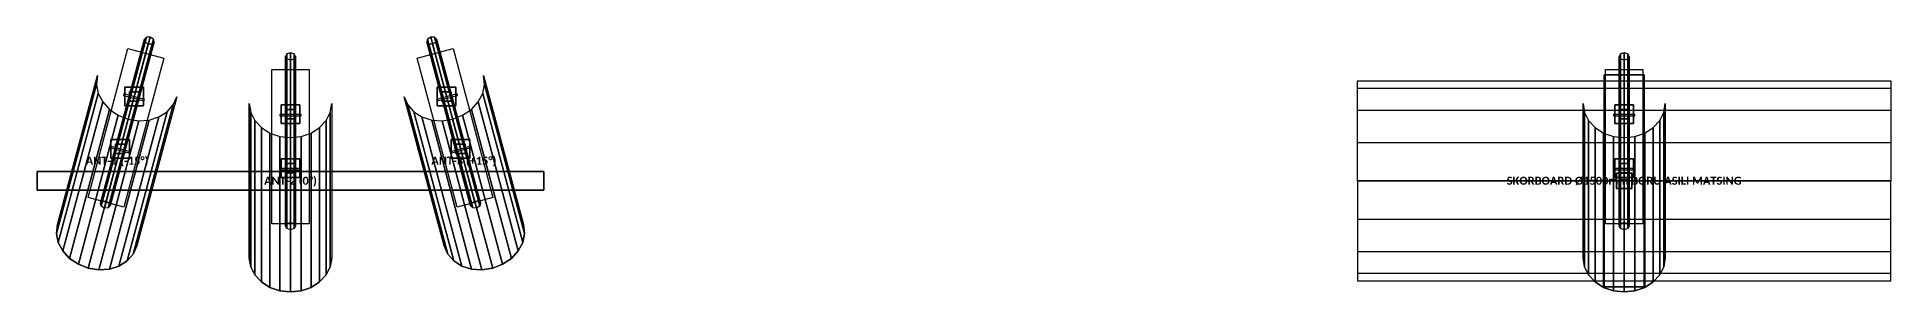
# Model space of a CAD drawing. Header units: metres. Extents: x -14.8 to 20, y -0.8 to 1.1.
# Drawn here: x 6.1 to 20, y -0.83 to 1.08 of the extents above; entities that cross this region are included whole.
import ezdxf
from ezdxf.enums import TextEntityAlignment as Align

# ---------------------------------------------------------------- set-up
doc = ezdxf.new("R2010")
doc.units = ezdxf.units.M
for name, color, linetype in [('CELIK_KIRIS_KOLON', 9, 'CONTINUOUS'), ('EKP_MATSING_ANTEN', 2, 'CONTINUOUS'), ('METIN_BILGI', 7, 'CONTINUOUS'), ('MONTAJ_BORULARI', 2, 'CONTINUOUS')]:
    doc.layers.add(name, color=color, linetype=linetype)
doc.styles.get("Standard").update_dxf_attribs({"font": 'calibrib.ttf'})

msp = doc.modelspace()

# ---------------------------------------------------------------- linework, layer by layer
at = {"layer": 'CELIK_KIRIS_KOLON'}
for p, q in [((6.919, 0.968, -0.309), (6.62, -0.148, 0.847)), ((8, 0.847, -0.309), (8, -0.309, 0.847)), ((9.081, 0.968, -0.309), (9.38, -0.148, 0.847)), ((18, 0.847, 0.541), (18, -0.309, 1.697)), ((6.899, 0.701, 0.034), (6.759, 0.701, 0.034)), ((6.759, 0.701, 0.034), (6.759, 0.561, 0.034)), ((6.899, 0.701, 0.154), (6.759, 0.701, 0.154)), ((6.759, 0.701, 0.154), (6.759, 0.561, 0.154)), ((6.759, 0.701, 0.034), (6.759, 0.701, 0.154)), ((6.899, 0.561, 0.034), (6.899, 0.701, 0.034)), ((6.899, 0.561, 0.154), (6.899, 0.701, 0.154)), ((6.899, 0.701, 0.034), (6.899, 0.701, 0.154)), ((9.241, 0.701, 0.034), (9.101, 0.701, 0.034)), ((9.101, 0.701, 0.034), (9.101, 0.561, 0.034)), ((9.241, 0.701, 0.154), (9.101, 0.701, 0.154)), ((9.101, 0.701, 0.154), (9.101, 0.561, 0.154)), ((9.101, 0.701, 0.034), (9.101, 0.701, 0.154)), ((9.241, 0.561, 0.034), (9.241, 0.701, 0.034)), ((9.241, 0.561, 0.154), (9.241, 0.701, 0.154)), ((9.241, 0.701, 0.034), (9.241, 0.701, 0.154)), ((18.15, 0.795, 2.755), (17.85, 0.795, 2.755)), ((17.85, 0.795, 2.755), (17.85, -0.795, 2.755)), ((18.15, 0.795, 2.845), (17.85, 0.795, 2.845)), ((17.85, 0.795, 2.845), (17.85, -0.795, 2.845)), ((17.85, 0.795, 2.755), (17.85, 0.795, 2.845)), ((18.15, -0.795, 2.755), (18.15, 0.795, 2.755)), ((18.15, -0.795, 2.845), (18.15, 0.795, 2.845)), ((18.15, 0.795, 2.755), (18.15, 0.795, 2.845)), ((6.759, 0.561, 0.034), (6.899, 0.561, 0.034)), ((6.759, 0.561, 0.154), (6.899, 0.561, 0.154)), ((6.759, 0.561, 0.034), (6.759, 0.561, 0.154)), ((6.899, 0.561, 0.034), (6.899, 0.561, 0.154)), ((8.07, 0.568, 0.034), (7.93, 0.568, 0.034)), ((7.93, 0.568, 0.034), (7.93, 0.428, 0.034)), ((8.07, 0.568, 0.154), (7.93, 0.568, 0.154)), ((7.93, 0.568, 0.154), (7.93, 0.428, 0.154)), ((7.93, 0.568, 0.034), (7.93, 0.568, 0.154)), ((8.07, 0.428, 0.034), (8.07, 0.568, 0.034)), ((8.07, 0.428, 0.154), (8.07, 0.568, 0.154)), ((8.07, 0.568, 0.034), (8.07, 0.568, 0.154)), ((9.101, 0.561, 0.034), (9.241, 0.561, 0.034)), ((9.101, 0.561, 0.154), (9.241, 0.561, 0.154)), ((9.101, 0.561, 0.034), (9.101, 0.561, 0.154)), ((9.241, 0.561, 0.034), (9.241, 0.561, 0.154)), ((18.07, 0.568, 0.884), (17.93, 0.568, 0.884)), ((17.93, 0.568, 0.884), (17.93, 0.428, 0.884)), ((18.07, 0.568, 1.004), (17.93, 0.568, 1.004)), ((17.93, 0.568, 1.004), (17.93, 0.428, 1.004)), ((17.93, 0.568, 0.884), (17.93, 0.568, 1.004)), ((18.07, 0.428, 0.884), (18.07, 0.568, 0.884)), ((18.07, 0.428, 1.004), (18.07, 0.568, 1.004)), ((18.07, 0.568, 0.884), (18.07, 0.568, 1.004)), ((7.93, 0.428, 0.034), (8.07, 0.428, 0.034)), ((7.93, 0.428, 0.154), (8.07, 0.428, 0.154)), ((7.93, 0.428, 0.034), (7.93, 0.428, 0.154)), ((8.07, 0.428, 0.034), (8.07, 0.428, 0.154)), ((17.93, 0.428, 0.884), (18.07, 0.428, 0.884)), ((17.93, 0.428, 1.004), (18.07, 0.428, 1.004)), ((17.93, 0.428, 0.884), (17.93, 0.428, 1.004)), ((18.07, 0.428, 0.884), (18.07, 0.428, 1.004)), ((6.794, 0.31, 0.438), (6.654, 0.31, 0.438)), ((6.654, 0.31, 0.438), (6.654, 0.17, 0.438)), ((6.794, 0.31, 0.558), (6.654, 0.31, 0.558)), ((6.654, 0.31, 0.558), (6.654, 0.17, 0.558)), ((6.654, 0.31, 0.438), (6.654, 0.31, 0.558)), ((6.794, 0.17, 0.438), (6.794, 0.31, 0.438)), ((6.794, 0.17, 0.558), (6.794, 0.31, 0.558)), ((6.794, 0.31, 0.438), (6.794, 0.31, 0.558)), ((9.346, 0.31, 0.438), (9.206, 0.31, 0.438)), ((9.206, 0.31, 0.438), (9.206, 0.17, 0.438)), ((9.346, 0.31, 0.558), (9.206, 0.31, 0.558)), ((9.206, 0.31, 0.558), (9.206, 0.17, 0.558)), ((9.206, 0.31, 0.438), (9.206, 0.31, 0.558)), ((9.346, 0.17, 0.438), (9.346, 0.31, 0.438)), ((9.346, 0.17, 0.558), (9.346, 0.31, 0.558)), ((9.346, 0.31, 0.438), (9.346, 0.31, 0.558)), ((6.654, 0.17, 0.438), (6.794, 0.17, 0.438)), ((6.654, 0.17, 0.558), (6.794, 0.17, 0.558)), ((6.654, 0.17, 0.438), (6.654, 0.17, 0.558)), ((6.794, 0.17, 0.438), (6.794, 0.17, 0.558)), ((8.07, 0.164, 0.438), (7.93, 0.164, 0.438)), ((7.93, 0.164, 0.438), (7.93, 0.024, 0.438)), ((8.07, 0.164, 0.558), (7.93, 0.164, 0.558)), ((7.93, 0.164, 0.558), (7.93, 0.024, 0.558)), ((7.93, 0.164, 0.438), (7.93, 0.164, 0.558)), ((8.07, 0.024, 0.438), (8.07, 0.164, 0.438)), ((8.07, 0.024, 0.558), (8.07, 0.164, 0.558)), ((8.07, 0.164, 0.438), (8.07, 0.164, 0.558)), ((9.206, 0.17, 0.438), (9.346, 0.17, 0.438)), ((9.206, 0.17, 0.558), (9.346, 0.17, 0.558)), ((9.206, 0.17, 0.438), (9.206, 0.17, 0.558)), ((9.346, 0.17, 0.438), (9.346, 0.17, 0.558)), ((18.07, 0.164, 1.288), (17.93, 0.164, 1.288)), ((17.93, 0.164, 1.288), (17.93, 0.024, 1.288)), ((18.07, 0.164, 1.408), (17.93, 0.164, 1.408)), ((17.93, 0.164, 1.408), (17.93, 0.024, 1.408)), ((17.93, 0.164, 1.288), (17.93, 0.164, 1.408)), ((18.07, 0.024, 1.288), (18.07, 0.164, 1.288)), ((18.07, 0.024, 1.408), (18.07, 0.164, 1.408)), ((18.07, 0.164, 1.288), (18.07, 0.164, 1.408)), ((9.9, 0.07, 1.05), (6.1, 0.07, 1.05)), ((6.1, 0.07, 1.05), (6.1, -0.07, 1.05)), ((9.9, 0.07, 1.19), (6.1, 0.07, 1.19)), ((6.1, 0.07, 1.19), (6.1, -0.07, 1.19)), ((6.1, 0.07, 1.05), (6.1, 0.07, 1.19)), ((7.93, 0.024, 0.438), (8.07, 0.024, 0.438)), ((7.93, 0.024, 0.558), (8.07, 0.024, 0.558)), ((7.93, 0.024, 0.438), (7.93, 0.024, 0.558)), ((8.07, 0.024, 0.438), (8.07, 0.024, 0.558)), ((9.9, -0.07, 1.05), (9.9, 0.07, 1.05)), ((9.9, -0.07, 1.19), (9.9, 0.07, 1.19)), ((9.9, 0.07, 1.05), (9.9, 0.07, 1.19)), ((17.93, 0.024, 1.288), (18.07, 0.024, 1.288)), ((17.93, 0.024, 1.408), (18.07, 0.024, 1.408)), ((17.93, 0.024, 1.288), (17.93, 0.024, 1.408)), ((18.07, 0.024, 1.288), (18.07, 0.024, 1.408)), ((6.1, -0.07, 1.05), (9.9, -0.07, 1.05)), ((6.1, -0.07, 1.19), (9.9, -0.07, 1.19)), ((6.1, -0.07, 1.05), (6.1, -0.07, 1.19)), ((9.9, -0.07, 1.05), (9.9, -0.07, 1.19)), ((17.85, -0.795, 2.755), (18.15, -0.795, 2.755)), ((17.85, -0.795, 2.845), (18.15, -0.795, 2.845)), ((17.85, -0.795, 2.755), (17.85, -0.795, 2.845)), ((18.15, -0.795, 2.755), (18.15, -0.795, 2.845))]:
    msp.add_line(p, q, dxfattribs=at)
for points in [[(6.781, 0.991, -0.323), (7.05, 0.919, -0.323), (6.75, -0.198, 0.833), (6.482, -0.126, 0.833)], [(8.95, 0.919, -0.323), (9.219, 0.991, -0.323), (9.518, -0.126, 0.833), (9.25, -0.198, 0.833)], [(6.759, 0.561, 0.034), (6.899, 0.561, 0.034), (6.899, 0.701, 0.034), (6.759, 0.701, 0.034)], [(6.759, 0.561, 0.154), (6.899, 0.561, 0.154), (6.899, 0.701, 0.154), (6.759, 0.701, 0.154)], [(6.759, 0.701, 0.034), (6.899, 0.701, 0.034), (6.899, 0.701, 0.154), (6.759, 0.701, 0.154)], [(6.759, 0.561, 0.034), (6.759, 0.701, 0.034), (6.759, 0.701, 0.154), (6.759, 0.561, 0.154)], [(6.899, 0.561, 0.034), (6.899, 0.701, 0.034), (6.899, 0.701, 0.154), (6.899, 0.561, 0.154)], [(7.861, 0.833, -0.323), (8.139, 0.833, -0.323), (8.139, -0.323, 0.833), (7.861, -0.323, 0.833)], [(9.101, 0.561, 0.034), (9.241, 0.561, 0.034), (9.241, 0.701, 0.034), (9.101, 0.701, 0.034)], [(9.101, 0.561, 0.154), (9.241, 0.561, 0.154), (9.241, 0.701, 0.154), (9.101, 0.701, 0.154)], [(9.101, 0.701, 0.034), (9.241, 0.701, 0.034), (9.241, 0.701, 0.154), (9.101, 0.701, 0.154)], [(9.101, 0.561, 0.034), (9.101, 0.701, 0.034), (9.101, 0.701, 0.154), (9.101, 0.561, 0.154)], [(9.241, 0.561, 0.034), (9.241, 0.701, 0.034), (9.241, 0.701, 0.154), (9.241, 0.561, 0.154)], [(17.85, -0.795, 2.755), (18.15, -0.795, 2.755), (18.15, 0.795, 2.755), (17.85, 0.795, 2.755)], [(17.85, -0.795, 2.845), (18.15, -0.795, 2.845), (18.15, 0.795, 2.845), (17.85, 0.795, 2.845)], [(17.85, 0.795, 2.755), (18.15, 0.795, 2.755), (18.15, 0.795, 2.845), (17.85, 0.795, 2.845)], [(17.85, -0.795, 2.755), (17.85, 0.795, 2.755), (17.85, 0.795, 2.845), (17.85, -0.795, 2.845)], [(17.861, 0.833, 0.527), (18.139, 0.833, 0.527), (18.139, -0.323, 1.683), (17.861, -0.323, 1.683)], [(18.15, -0.795, 2.755), (18.15, 0.795, 2.755), (18.15, 0.795, 2.845), (18.15, -0.795, 2.845)], [(6.748, 0.64, 0.024), (6.903, 0.598, 0.024), (6.906, 0.609, 0.149), (6.751, 0.651, 0.149)], [(6.759, 0.561, 0.034), (6.899, 0.561, 0.034), (6.899, 0.561, 0.154), (6.759, 0.561, 0.154)], [(7.93, 0.428, 0.034), (8.07, 0.428, 0.034), (8.07, 0.568, 0.034), (7.93, 0.568, 0.034)], [(7.93, 0.428, 0.154), (8.07, 0.428, 0.154), (8.07, 0.568, 0.154), (7.93, 0.568, 0.154)], [(7.93, 0.568, 0.034), (8.07, 0.568, 0.034), (8.07, 0.568, 0.154), (7.93, 0.568, 0.154)], [(7.93, 0.428, 0.034), (7.93, 0.568, 0.034), (7.93, 0.568, 0.154), (7.93, 0.428, 0.154)], [(8.07, 0.428, 0.034), (8.07, 0.568, 0.034), (8.07, 0.568, 0.154), (8.07, 0.428, 0.154)], [(9.097, 0.598, 0.024), (9.252, 0.64, 0.024), (9.249, 0.651, 0.149), (9.094, 0.609, 0.149)], [(9.101, 0.561, 0.034), (9.241, 0.561, 0.034), (9.241, 0.561, 0.154), (9.101, 0.561, 0.154)], [(17.93, 0.428, 0.884), (18.07, 0.428, 0.884), (18.07, 0.568, 0.884), (17.93, 0.568, 0.884)], [(17.93, 0.428, 1.004), (18.07, 0.428, 1.004), (18.07, 0.568, 1.004), (17.93, 0.568, 1.004)], [(17.93, 0.568, 0.884), (18.07, 0.568, 0.884), (18.07, 0.568, 1.004), (17.93, 0.568, 1.004)], [(17.93, 0.428, 0.884), (17.93, 0.568, 0.884), (17.93, 0.568, 1.004), (17.93, 0.428, 1.004)], [(18.07, 0.428, 0.884), (18.07, 0.568, 0.884), (18.07, 0.568, 1.004), (18.07, 0.428, 1.004)], [(7.92, 0.486, 0.024), (8.08, 0.486, 0.024), (8.08, 0.497, 0.149), (7.92, 0.497, 0.149)], [(7.93, 0.428, 0.034), (8.07, 0.428, 0.034), (8.07, 0.428, 0.154), (7.93, 0.428, 0.154)], [(17.92, 0.486, 0.874), (18.08, 0.486, 0.874), (18.08, 0.497, 0.999), (17.92, 0.497, 0.999)], [(17.93, 0.428, 0.884), (18.07, 0.428, 0.884), (18.07, 0.428, 1.004), (17.93, 0.428, 1.004)], [(6.654, 0.17, 0.438), (6.794, 0.17, 0.438), (6.794, 0.31, 0.438), (6.654, 0.31, 0.438)], [(6.654, 0.17, 0.558), (6.794, 0.17, 0.558), (6.794, 0.31, 0.558), (6.654, 0.31, 0.558)], [(6.654, 0.31, 0.438), (6.794, 0.31, 0.438), (6.794, 0.31, 0.558), (6.654, 0.31, 0.558)], [(6.654, 0.17, 0.438), (6.654, 0.31, 0.438), (6.654, 0.31, 0.558), (6.654, 0.17, 0.558)], [(6.794, 0.17, 0.438), (6.794, 0.31, 0.438), (6.794, 0.31, 0.558), (6.794, 0.17, 0.558)], [(9.206, 0.17, 0.438), (9.346, 0.17, 0.438), (9.346, 0.31, 0.438), (9.206, 0.31, 0.438)], [(9.206, 0.17, 0.558), (9.346, 0.17, 0.558), (9.346, 0.31, 0.558), (9.206, 0.31, 0.558)], [(9.206, 0.31, 0.438), (9.346, 0.31, 0.438), (9.346, 0.31, 0.558), (9.206, 0.31, 0.558)], [(9.206, 0.17, 0.438), (9.206, 0.31, 0.438), (9.206, 0.31, 0.558), (9.206, 0.17, 0.558)], [(9.346, 0.17, 0.438), (9.346, 0.31, 0.438), (9.346, 0.31, 0.558), (9.346, 0.17, 0.558)], [(6.644, 0.249, 0.429), (6.798, 0.207, 0.429), (6.801, 0.218, 0.554), (6.647, 0.26, 0.554)], [(6.654, 0.17, 0.438), (6.794, 0.17, 0.438), (6.794, 0.17, 0.558), (6.654, 0.17, 0.558)], [(7.93, 0.024, 0.438), (8.07, 0.024, 0.438), (8.07, 0.164, 0.438), (7.93, 0.164, 0.438)], [(7.93, 0.024, 0.558), (8.07, 0.024, 0.558), (8.07, 0.164, 0.558), (7.93, 0.164, 0.558)], [(7.93, 0.164, 0.438), (8.07, 0.164, 0.438), (8.07, 0.164, 0.558), (7.93, 0.164, 0.558)], [(7.93, 0.024, 0.438), (7.93, 0.164, 0.438), (7.93, 0.164, 0.558), (7.93, 0.024, 0.558)], [(8.07, 0.024, 0.438), (8.07, 0.164, 0.438), (8.07, 0.164, 0.558), (8.07, 0.024, 0.558)], [(9.202, 0.207, 0.429), (9.356, 0.249, 0.429), (9.353, 0.26, 0.554), (9.199, 0.218, 0.554)], [(9.206, 0.17, 0.438), (9.346, 0.17, 0.438), (9.346, 0.17, 0.558), (9.206, 0.17, 0.558)], [(17.93, 0.024, 1.288), (18.07, 0.024, 1.288), (18.07, 0.164, 1.288), (17.93, 0.164, 1.288)], [(17.93, 0.024, 1.408), (18.07, 0.024, 1.408), (18.07, 0.164, 1.408), (17.93, 0.164, 1.408)], [(17.93, 0.164, 1.288), (18.07, 0.164, 1.288), (18.07, 0.164, 1.408), (17.93, 0.164, 1.408)], [(17.93, 0.024, 1.288), (17.93, 0.164, 1.288), (17.93, 0.164, 1.408), (17.93, 0.024, 1.408)], [(18.07, 0.024, 1.288), (18.07, 0.164, 1.288), (18.07, 0.164, 1.408), (18.07, 0.024, 1.408)], [(6.1, -0.07, 1.05), (9.9, -0.07, 1.05), (9.9, 0.07, 1.05), (6.1, 0.07, 1.05)], [(6.1, -0.07, 1.19), (9.9, -0.07, 1.19), (9.9, 0.07, 1.19), (6.1, 0.07, 1.19)], [(6.1, 0.07, 1.05), (9.9, 0.07, 1.05), (9.9, 0.07, 1.19), (6.1, 0.07, 1.19)], [(6.1, -0.07, 1.05), (6.1, 0.07, 1.05), (6.1, 0.07, 1.19), (6.1, -0.07, 1.19)], [(7.92, 0.081, 0.429), (8.08, 0.081, 0.429), (8.08, 0.092, 0.554), (7.92, 0.092, 0.554)], [(7.93, 0.024, 0.438), (8.07, 0.024, 0.438), (8.07, 0.024, 0.558), (7.93, 0.024, 0.558)], [(9.9, -0.07, 1.05), (9.9, 0.07, 1.05), (9.9, 0.07, 1.19), (9.9, -0.07, 1.19)], [(17.92, 0.081, 1.279), (18.08, 0.081, 1.279), (18.08, 0.092, 1.404), (17.92, 0.092, 1.404)], [(17.93, 0.024, 1.288), (18.07, 0.024, 1.288), (18.07, 0.024, 1.408), (17.93, 0.024, 1.408)], [(6.1, -0.07, 1.05), (9.9, -0.07, 1.05), (9.9, -0.07, 1.19), (6.1, -0.07, 1.19)], [(17.85, -0.795, 2.755), (18.15, -0.795, 2.755), (18.15, -0.795, 2.845), (17.85, -0.795, 2.845)]]:
    msp.add_3dface(points, dxfattribs=at)
at = {"layer": 'EKP_MATSING_ANTEN'}
for p, q in [((6.545, 0.722, -0.644), (6.245, -0.395, 0.512)), ((6.552, 0.788, -0.578), (6.252, -0.329, 0.578)), ((6.552, 0.788, -0.578), (6.545, 0.722, -0.644)), ((6.545, 0.722, -0.644), (6.559, 0.654, -0.706)), ((9.441, 0.654, -0.706), (9.455, 0.722, -0.644)), ((9.455, 0.722, -0.644), (9.448, 0.788, -0.578)), ((9.455, 0.722, -0.644), (9.755, -0.395, 0.512)), ((6.559, 0.654, -0.706), (6.259, -0.462, 0.451)), ((6.592, 0.591, -0.758), (6.293, -0.526, 0.398)), ((6.559, 0.654, -0.706), (6.592, 0.591, -0.758)), ((6.592, 0.591, -0.758), (6.643, 0.535, -0.799)), ((7.12, 0.568, -0.644), (6.821, -0.549, 0.512)), ((7.075, 0.516, -0.706), (7.12, 0.568, -0.644)), ((7.12, 0.568, -0.644), (7.148, 0.629, -0.578)), ((7.691, 0.578, -0.578), (7.702, 0.512, -0.644)), ((7.691, 0.578, -0.578), (7.691, -0.578, 0.578)), ((8.298, 0.512, -0.644), (8.309, 0.578, -0.578)), ((8.852, 0.629, -0.578), (8.88, 0.568, -0.644)), ((8.852, 0.629, -0.578), (9.152, -0.488, 0.578)), ((8.88, 0.568, -0.644), (8.925, 0.516, -0.706)), ((8.88, 0.568, -0.644), (9.179, -0.549, 0.512)), ((9.357, 0.535, -0.799), (9.408, 0.591, -0.758)), ((9.408, 0.591, -0.758), (9.441, 0.654, -0.706)), ((9.408, 0.591, -0.758), (9.707, -0.526, 0.398)), ((9.441, 0.654, -0.706), (9.741, -0.462, 0.451)), ((17.692, 0.578, 0.272), (17.702, 0.512, 0.206)), ((17.692, 0.578, 0.272), (17.692, -0.578, 1.428)), ((18.298, 0.512, 0.206), (18.308, 0.578, 0.272)), ((6.643, 0.535, -0.799), (6.344, -0.582, 0.357)), ((6.709, 0.491, -0.824), (6.41, -0.626, 0.332)), ((6.784, 0.462, -0.833), (6.484, -0.655, 0.323)), ((6.863, 0.45, -0.824), (6.564, -0.667, 0.332)), ((6.941, 0.455, -0.799), (6.642, -0.662, 0.357)), ((6.643, 0.535, -0.799), (6.709, 0.491, -0.824)), ((6.709, 0.491, -0.824), (6.784, 0.462, -0.833)), ((7.014, 0.478, -0.758), (6.714, -0.639, 0.398)), ((7.075, 0.516, -0.706), (6.775, -0.601, 0.451)), ((6.784, 0.462, -0.833), (6.863, 0.45, -0.824)), ((6.863, 0.45, -0.824), (6.941, 0.455, -0.799)), ((6.941, 0.455, -0.799), (7.014, 0.478, -0.758)), ((7.014, 0.478, -0.758), (7.075, 0.516, -0.706)), ((7.702, 0.512, -0.644), (7.733, 0.451, -0.706)), ((7.702, 0.512, -0.644), (7.702, -0.644, 0.512)), ((7.733, 0.451, -0.706), (7.782, 0.398, -0.758)), ((7.733, 0.451, -0.706), (7.733, -0.706, 0.451)), ((8.218, 0.398, -0.758), (8.267, 0.451, -0.706)), ((8.267, 0.451, -0.706), (8.298, 0.512, -0.644)), ((8.267, 0.451, -0.706), (8.267, -0.706, 0.451)), ((8.298, 0.512, -0.644), (8.298, -0.644, 0.512)), ((8.925, 0.516, -0.706), (8.986, 0.478, -0.758)), ((8.925, 0.516, -0.706), (9.225, -0.601, 0.451)), ((8.986, 0.478, -0.758), (9.059, 0.455, -0.799)), ((8.986, 0.478, -0.758), (9.286, -0.639, 0.398)), ((9.059, 0.455, -0.799), (9.137, 0.45, -0.824)), ((9.059, 0.455, -0.799), (9.358, -0.662, 0.357)), ((9.137, 0.45, -0.824), (9.216, 0.462, -0.833)), ((9.137, 0.45, -0.824), (9.436, -0.667, 0.332)), ((9.216, 0.462, -0.833), (9.291, 0.491, -0.824)), ((9.216, 0.462, -0.833), (9.516, -0.655, 0.323)), ((9.291, 0.491, -0.824), (9.357, 0.535, -0.799)), ((9.291, 0.491, -0.824), (9.59, -0.626, 0.332)), ((9.357, 0.535, -0.799), (9.656, -0.582, 0.357)), ((17.702, 0.512, 0.206), (17.733, 0.451, 0.144)), ((17.702, 0.512, 0.206), (17.702, -0.644, 1.362)), ((17.733, 0.451, 0.144), (17.782, 0.398, 0.092)), ((17.733, 0.451, 0.144), (17.733, -0.706, 1.301)), ((18.218, 0.398, 0.092), (18.267, 0.451, 0.144)), ((18.267, 0.451, 0.144), (18.298, 0.512, 0.206)), ((18.267, 0.451, 0.144), (18.267, -0.706, 1.301)), ((18.298, 0.512, 0.206), (18.298, -0.644, 1.362)), ((7.782, 0.398, -0.758), (7.846, 0.357, -0.799)), ((7.782, 0.398, -0.758), (7.782, -0.758, 0.398)), ((7.846, 0.357, -0.799), (7.92, 0.332, -0.824)), ((7.846, 0.357, -0.799), (7.846, -0.799, 0.357)), ((7.92, 0.332, -0.824), (8, 0.323, -0.833)), ((7.92, 0.332, -0.824), (7.92, -0.824, 0.332)), ((8, 0.323, -0.833), (8.08, 0.332, -0.824)), ((8, 0.323, -0.833), (8, -0.833, 0.323)), ((8.08, 0.332, -0.824), (8.154, 0.357, -0.799)), ((8.08, 0.332, -0.824), (8.08, -0.824, 0.332)), ((8.154, 0.357, -0.799), (8.218, 0.398, -0.758)), ((8.154, 0.357, -0.799), (8.154, -0.799, 0.357)), ((8.218, 0.398, -0.758), (8.218, -0.758, 0.398)), ((17.782, 0.398, 0.092), (17.846, 0.357, 0.051)), ((17.782, 0.398, 0.092), (17.782, -0.758, 1.248)), ((17.846, 0.357, 0.051), (17.92, 0.332, 0.026)), ((17.846, 0.357, 0.051), (17.846, -0.799, 1.207)), ((17.92, 0.332, 0.026), (18, 0.323, 0.017)), ((17.92, 0.332, 0.026), (17.92, -0.824, 1.182)), ((18, 0.323, 0.017), (18.08, 0.332, 0.026)), ((18, 0.323, 0.017), (18, -0.833, 1.173)), ((18.08, 0.332, 0.026), (18.154, 0.357, 0.051)), ((18.08, 0.332, 0.026), (18.08, -0.824, 1.182)), ((18.154, 0.357, 0.051), (18.218, 0.398, 0.092)), ((18.154, 0.357, 0.051), (18.154, -0.799, 1.207)), ((18.218, 0.398, 0.092), (18.218, -0.758, 1.248)), ((6.252, -0.329, 0.578), (6.245, -0.395, 0.512)), ((6.245, -0.395, 0.512), (6.259, -0.462, 0.451)), ((9.741, -0.462, 0.451), (9.755, -0.395, 0.512)), ((9.755, -0.395, 0.512), (9.748, -0.329, 0.578)), ((6.259, -0.462, 0.451), (6.293, -0.526, 0.398)), ((6.293, -0.526, 0.398), (6.344, -0.582, 0.357)), ((6.775, -0.601, 0.451), (6.821, -0.549, 0.512)), ((6.821, -0.549, 0.512), (6.848, -0.488, 0.578)), ((9.152, -0.488, 0.578), (9.179, -0.549, 0.512)), ((9.179, -0.549, 0.512), (9.225, -0.601, 0.451)), ((9.656, -0.582, 0.357), (9.707, -0.526, 0.398)), ((9.707, -0.526, 0.398), (9.741, -0.462, 0.451)), ((6.344, -0.582, 0.357), (6.41, -0.626, 0.332)), ((6.41, -0.626, 0.332), (6.484, -0.655, 0.323)), ((6.484, -0.655, 0.323), (6.564, -0.667, 0.332)), ((6.564, -0.667, 0.332), (6.642, -0.662, 0.357)), ((6.642, -0.662, 0.357), (6.714, -0.639, 0.398)), ((6.714, -0.639, 0.398), (6.775, -0.601, 0.451)), ((7.691, -0.578, 0.578), (7.702, -0.644, 0.512)), ((7.702, -0.644, 0.512), (7.733, -0.706, 0.451)), ((8.267, -0.706, 0.451), (8.298, -0.644, 0.512)), ((8.298, -0.644, 0.512), (8.309, -0.578, 0.578)), ((9.225, -0.601, 0.451), (9.286, -0.639, 0.398)), ((9.286, -0.639, 0.398), (9.358, -0.662, 0.357)), ((9.358, -0.662, 0.357), (9.436, -0.667, 0.332)), ((9.436, -0.667, 0.332), (9.516, -0.655, 0.323)), ((9.516, -0.655, 0.323), (9.59, -0.626, 0.332)), ((9.59, -0.626, 0.332), (9.656, -0.582, 0.357)), ((17.692, -0.578, 1.428), (17.702, -0.644, 1.362)), ((17.702, -0.644, 1.362), (17.733, -0.706, 1.301)), ((18.267, -0.706, 1.301), (18.298, -0.644, 1.362)), ((18.298, -0.644, 1.362), (18.308, -0.578, 1.428)), ((7.733, -0.706, 0.451), (7.782, -0.758, 0.398)), ((7.782, -0.758, 0.398), (7.846, -0.799, 0.357)), ((7.846, -0.799, 0.357), (7.92, -0.824, 0.332)), ((7.92, -0.824, 0.332), (8, -0.833, 0.323)), ((8, -0.833, 0.323), (8.08, -0.824, 0.332)), ((8.08, -0.824, 0.332), (8.154, -0.799, 0.357)), ((8.154, -0.799, 0.357), (8.218, -0.758, 0.398)), ((8.218, -0.758, 0.398), (8.267, -0.706, 0.451)), ((17.733, -0.706, 1.301), (17.782, -0.758, 1.248)), ((17.782, -0.758, 1.248), (17.846, -0.799, 1.207)), ((17.846, -0.799, 1.207), (17.92, -0.824, 1.182)), ((17.92, -0.824, 1.182), (18, -0.833, 1.173)), ((18, -0.833, 1.173), (18.08, -0.824, 1.182)), ((18.08, -0.824, 1.182), (18.154, -0.799, 1.207)), ((18.154, -0.799, 1.207), (18.218, -0.758, 1.248)), ((18.218, -0.758, 1.248), (18.267, -0.706, 1.301))]:
    msp.add_line(p, q, dxfattribs=at)
for points in [[(6.552, 0.788, -0.578), (6.545, 0.722, -0.644), (6.245, -0.395, 0.512), (6.252, -0.329, 0.578)], [(6.545, 0.722, -0.644), (6.559, 0.654, -0.706), (6.259, -0.462, 0.451), (6.245, -0.395, 0.512)], [(9.441, 0.654, -0.706), (9.455, 0.722, -0.644), (9.755, -0.395, 0.512), (9.741, -0.462, 0.451)], [(9.455, 0.722, -0.644), (9.448, 0.788, -0.578), (9.748, -0.329, 0.578), (9.755, -0.395, 0.512)], [(6.559, 0.654, -0.706), (6.592, 0.591, -0.758), (6.293, -0.526, 0.398), (6.259, -0.462, 0.451)], [(6.592, 0.591, -0.758), (6.643, 0.535, -0.799), (6.344, -0.582, 0.357), (6.293, -0.526, 0.398)], [(7.075, 0.516, -0.706), (7.12, 0.568, -0.644), (6.821, -0.549, 0.512), (6.775, -0.601, 0.451)], [(7.12, 0.568, -0.644), (7.148, 0.629, -0.578), (6.848, -0.488, 0.578), (6.821, -0.549, 0.512)], [(7.691, 0.578, -0.578), (7.702, 0.512, -0.644), (7.702, -0.644, 0.512), (7.691, -0.578, 0.578)], [(8.298, 0.512, -0.644), (8.309, 0.578, -0.578), (8.309, -0.578, 0.578), (8.298, -0.644, 0.512)], [(8.852, 0.629, -0.578), (8.88, 0.568, -0.644), (9.179, -0.549, 0.512), (9.152, -0.488, 0.578)], [(8.88, 0.568, -0.644), (8.925, 0.516, -0.706), (9.225, -0.601, 0.451), (9.179, -0.549, 0.512)], [(9.357, 0.535, -0.799), (9.408, 0.591, -0.758), (9.707, -0.526, 0.398), (9.656, -0.582, 0.357)], [(9.408, 0.591, -0.758), (9.441, 0.654, -0.706), (9.741, -0.462, 0.451), (9.707, -0.526, 0.398)], [(17.692, 0.578, 0.272), (17.702, 0.512, 0.206), (17.702, -0.644, 1.362), (17.692, -0.578, 1.428)], [(18.298, 0.512, 0.206), (18.308, 0.578, 0.272), (18.308, -0.578, 1.428), (18.298, -0.644, 1.362)], [(6.643, 0.535, -0.799), (6.709, 0.491, -0.824), (6.41, -0.626, 0.332), (6.344, -0.582, 0.357)], [(6.709, 0.491, -0.824), (6.784, 0.462, -0.833), (6.484, -0.655, 0.323), (6.41, -0.626, 0.332)], [(6.784, 0.462, -0.833), (6.863, 0.45, -0.824), (6.564, -0.667, 0.332), (6.484, -0.655, 0.323)], [(6.863, 0.45, -0.824), (6.941, 0.455, -0.799), (6.642, -0.662, 0.357), (6.564, -0.667, 0.332)], [(6.941, 0.455, -0.799), (7.014, 0.478, -0.758), (6.714, -0.639, 0.398), (6.642, -0.662, 0.357)], [(7.014, 0.478, -0.758), (7.075, 0.516, -0.706), (6.775, -0.601, 0.451), (6.714, -0.639, 0.398)], [(7.702, 0.512, -0.644), (7.733, 0.451, -0.706), (7.733, -0.706, 0.451), (7.702, -0.644, 0.512)], [(7.733, 0.451, -0.706), (7.782, 0.398, -0.758), (7.782, -0.758, 0.398), (7.733, -0.706, 0.451)], [(8.218, 0.398, -0.758), (8.267, 0.451, -0.706), (8.267, -0.706, 0.451), (8.218, -0.758, 0.398)], [(8.267, 0.451, -0.706), (8.298, 0.512, -0.644), (8.298, -0.644, 0.512), (8.267, -0.706, 0.451)], [(8.925, 0.516, -0.706), (8.986, 0.478, -0.758), (9.286, -0.639, 0.398), (9.225, -0.601, 0.451)], [(8.986, 0.478, -0.758), (9.059, 0.455, -0.799), (9.358, -0.662, 0.357), (9.286, -0.639, 0.398)], [(9.059, 0.455, -0.799), (9.137, 0.45, -0.824), (9.436, -0.667, 0.332), (9.358, -0.662, 0.357)], [(9.137, 0.45, -0.824), (9.216, 0.462, -0.833), (9.516, -0.655, 0.323), (9.436, -0.667, 0.332)], [(9.216, 0.462, -0.833), (9.291, 0.491, -0.824), (9.59, -0.626, 0.332), (9.516, -0.655, 0.323)], [(9.291, 0.491, -0.824), (9.357, 0.535, -0.799), (9.656, -0.582, 0.357), (9.59, -0.626, 0.332)], [(17.702, 0.512, 0.206), (17.733, 0.451, 0.144), (17.733, -0.706, 1.301), (17.702, -0.644, 1.362)], [(17.733, 0.451, 0.144), (17.782, 0.398, 0.092), (17.782, -0.758, 1.248), (17.733, -0.706, 1.301)], [(18.218, 0.398, 0.092), (18.267, 0.451, 0.144), (18.267, -0.706, 1.301), (18.218, -0.758, 1.248)], [(18.267, 0.451, 0.144), (18.298, 0.512, 0.206), (18.298, -0.644, 1.362), (18.267, -0.706, 1.301)], [(7.782, 0.398, -0.758), (7.846, 0.357, -0.799), (7.846, -0.799, 0.357), (7.782, -0.758, 0.398)], [(7.846, 0.357, -0.799), (7.92, 0.332, -0.824), (7.92, -0.824, 0.332), (7.846, -0.799, 0.357)], [(7.92, 0.332, -0.824), (8, 0.323, -0.833), (8, -0.833, 0.323), (7.92, -0.824, 0.332)], [(8, 0.323, -0.833), (8.08, 0.332, -0.824), (8.08, -0.824, 0.332), (8, -0.833, 0.323)], [(8.08, 0.332, -0.824), (8.154, 0.357, -0.799), (8.154, -0.799, 0.357), (8.08, -0.824, 0.332)], [(8.154, 0.357, -0.799), (8.218, 0.398, -0.758), (8.218, -0.758, 0.398), (8.154, -0.799, 0.357)], [(17.782, 0.398, 0.092), (17.846, 0.357, 0.051), (17.846, -0.799, 1.207), (17.782, -0.758, 1.248)], [(17.846, 0.357, 0.051), (17.92, 0.332, 0.026), (17.92, -0.824, 1.182), (17.846, -0.799, 1.207)], [(17.92, 0.332, 0.026), (18, 0.323, 0.017), (18, -0.833, 1.173), (17.92, -0.824, 1.182)], [(18, 0.323, 0.017), (18.08, 0.332, 0.026), (18.08, -0.824, 1.182), (18, -0.833, 1.173)], [(18.08, 0.332, 0.026), (18.154, 0.357, 0.051), (18.154, -0.799, 1.207), (18.08, -0.824, 1.182)], [(18.154, 0.357, 0.051), (18.218, 0.398, 0.092), (18.218, -0.758, 1.248), (18.154, -0.799, 1.207)]]:
    msp.add_3dface(points, dxfattribs=at)
at = {"layer": 'MONTAJ_BORULARI'}
for p, q in [((6.864, 0.666, 0.094), (6.794, 0.666, 0.094)), ((6.794, 0.666, 0.094), (6.794, 0.596, 0.094)), ((6.864, 0.666, 2.4), (6.794, 0.666, 2.4)), ((6.794, 0.666, 2.4), (6.794, 0.596, 2.4)), ((6.794, 0.666, 0.094), (6.794, 0.666, 2.4)), ((6.794, 0.596, 0.094), (6.864, 0.596, 0.094)), ((6.794, 0.596, 2.4), (6.864, 0.596, 2.4)), ((6.794, 0.596, 0.094), (6.794, 0.596, 2.4)), ((6.864, 0.596, 0.094), (6.864, 0.666, 0.094)), ((6.864, 0.596, 2.4), (6.864, 0.666, 2.4)), ((6.864, 0.666, 0.094), (6.864, 0.666, 2.4)), ((6.864, 0.596, 0.094), (6.864, 0.596, 2.4)), ((9.206, 0.666, 0.094), (9.136, 0.666, 0.094)), ((9.136, 0.666, 0.094), (9.136, 0.596, 0.094)), ((9.206, 0.666, 2.4), (9.136, 0.666, 2.4)), ((9.136, 0.666, 2.4), (9.136, 0.596, 2.4)), ((9.136, 0.666, 0.094), (9.136, 0.666, 2.4)), ((9.136, 0.596, 0.094), (9.206, 0.596, 0.094)), ((9.136, 0.596, 2.4), (9.206, 0.596, 2.4)), ((9.136, 0.596, 0.094), (9.136, 0.596, 2.4)), ((9.206, 0.596, 0.094), (9.206, 0.666, 0.094)), ((9.206, 0.596, 2.4), (9.206, 0.666, 2.4)), ((9.206, 0.666, 0.094), (9.206, 0.666, 2.4)), ((9.206, 0.596, 0.094), (9.206, 0.596, 2.4)), ((8.035, 0.533, 0.094), (7.965, 0.533, 0.094)), ((7.965, 0.533, 0.094), (7.965, 0.463, 0.094)), ((8.035, 0.533, 2.4), (7.965, 0.533, 2.4)), ((7.965, 0.533, 2.4), (7.965, 0.463, 2.4)), ((7.965, 0.533, 0.094), (7.965, 0.533, 2.4)), ((7.965, 0.463, 0.094), (8.035, 0.463, 0.094)), ((7.965, 0.463, 2.4), (8.035, 0.463, 2.4)), ((7.965, 0.463, 0.094), (7.965, 0.463, 2.4)), ((8.035, 0.463, 0.094), (8.035, 0.533, 0.094)), ((8.035, 0.463, 2.4), (8.035, 0.533, 2.4)), ((8.035, 0.533, 0.094), (8.035, 0.533, 2.4)), ((8.035, 0.463, 0.094), (8.035, 0.463, 2.4)), ((18.035, 0.533, 0.944), (17.965, 0.533, 0.944)), ((17.965, 0.533, 0.944), (17.965, 0.463, 0.944)), ((18.035, 0.533, 3.25), (17.965, 0.533, 3.25)), ((17.965, 0.533, 3.25), (17.965, 0.463, 3.25)), ((17.965, 0.533, 0.944), (17.965, 0.533, 3.25)), ((17.965, 0.463, 0.944), (18.035, 0.463, 0.944)), ((17.965, 0.463, 3.25), (18.035, 0.463, 3.25)), ((17.965, 0.463, 0.944), (17.965, 0.463, 3.25)), ((18.035, 0.463, 0.944), (18.035, 0.533, 0.944)), ((18.035, 0.463, 3.25), (18.035, 0.533, 3.25)), ((18.035, 0.533, 0.944), (18.035, 0.533, 3.25)), ((18.035, 0.463, 0.944), (18.035, 0.463, 3.25)), ((6.759, 0.275, 0.498), (6.689, 0.275, 0.498)), ((6.689, 0.275, 0.498), (6.689, 0.205, 0.498)), ((6.759, 0.275, 2.4), (6.689, 0.275, 2.4)), ((6.689, 0.275, 2.4), (6.689, 0.205, 2.4)), ((6.689, 0.275, 0.498), (6.689, 0.275, 2.4)), ((6.689, 0.205, 0.498), (6.759, 0.205, 0.498)), ((6.689, 0.205, 2.4), (6.759, 0.205, 2.4)), ((6.689, 0.205, 0.498), (6.689, 0.205, 2.4)), ((6.759, 0.205, 0.498), (6.759, 0.275, 0.498)), ((6.759, 0.205, 2.4), (6.759, 0.275, 2.4)), ((6.759, 0.275, 0.498), (6.759, 0.275, 2.4)), ((6.759, 0.205, 0.498), (6.759, 0.205, 2.4)), ((9.311, 0.275, 0.498), (9.241, 0.275, 0.498)), ((9.241, 0.275, 0.498), (9.241, 0.205, 0.498)), ((9.311, 0.275, 2.4), (9.241, 0.275, 2.4)), ((9.241, 0.275, 2.4), (9.241, 0.205, 2.4)), ((9.241, 0.275, 0.498), (9.241, 0.275, 2.4)), ((9.241, 0.205, 0.498), (9.311, 0.205, 0.498)), ((9.241, 0.205, 2.4), (9.311, 0.205, 2.4)), ((9.241, 0.205, 0.498), (9.241, 0.205, 2.4)), ((9.311, 0.205, 0.498), (9.311, 0.275, 0.498)), ((9.311, 0.205, 2.4), (9.311, 0.275, 2.4)), ((9.311, 0.275, 0.498), (9.311, 0.275, 2.4)), ((9.311, 0.205, 0.498), (9.311, 0.205, 2.4)), ((8.035, 0.129, 0.498), (7.965, 0.129, 0.498)), ((7.965, 0.129, 0.498), (7.965, 0.059, 0.498)), ((8.035, 0.129, 2.4), (7.965, 0.129, 2.4)), ((7.965, 0.129, 2.4), (7.965, 0.059, 2.4)), ((7.965, 0.129, 0.498), (7.965, 0.129, 2.4)), ((7.965, 0.059, 0.498), (8.035, 0.059, 0.498)), ((7.965, 0.059, 2.4), (8.035, 0.059, 2.4)), ((7.965, 0.059, 0.498), (7.965, 0.059, 2.4)), ((8.035, 0.059, 0.498), (8.035, 0.129, 0.498)), ((8.035, 0.059, 2.4), (8.035, 0.129, 2.4)), ((8.035, 0.129, 0.498), (8.035, 0.129, 2.4)), ((8.035, 0.059, 0.498), (8.035, 0.059, 2.4)), ((18.057, 0.057, -0.04), (17.943, 0.057, -0.04)), ((17.943, 0.057, -0.04), (17.943, -0.057, -0.04)), ((18.057, 0.057, 2.05), (17.943, 0.057, 2.05)), ((17.943, 0.057, 2.05), (17.943, -0.057, 2.05)), ((17.943, 0.057, -0.04), (17.943, 0.057, 2.05)), ((18.035, 0.129, 1.348), (17.965, 0.129, 1.348)), ((17.965, 0.129, 1.348), (17.965, 0.059, 1.348)), ((18.035, 0.129, 3.25), (17.965, 0.129, 3.25)), ((17.965, 0.129, 3.25), (17.965, 0.059, 3.25)), ((17.965, 0.129, 1.348), (17.965, 0.129, 3.25)), ((17.965, 0.059, 1.348), (18.035, 0.059, 1.348)), ((17.965, 0.059, 3.25), (18.035, 0.059, 3.25)), ((17.965, 0.059, 1.348), (17.965, 0.059, 3.25)), ((18.035, 0.059, 1.348), (18.035, 0.129, 1.348)), ((18.035, 0.059, 3.25), (18.035, 0.129, 3.25)), ((18.035, 0.129, 1.348), (18.035, 0.129, 3.25)), ((18.035, 0.059, 1.348), (18.035, 0.059, 3.25)), ((18.057, -0.057, -0.04), (18.057, 0.057, -0.04)), ((18.057, -0.057, 2.05), (18.057, 0.057, 2.05)), ((18.057, 0.057, -0.04), (18.057, 0.057, 2.05)), ((17.943, -0.057, -0.04), (18.057, -0.057, -0.04)), ((17.943, -0.057, 2.05), (18.057, -0.057, 2.05)), ((17.943, -0.057, -0.04), (17.943, -0.057, 2.05)), ((18.057, -0.057, -0.04), (18.057, -0.057, 2.05))]:
    msp.add_line(p, q, dxfattribs=at)
for points in [[(6.92, 1.076, -0.321), (6.905, 1.06, -0.34), (6.575, -0.169, 0.932), (6.591, -0.153, 0.951)], [(6.905, 1.06, -0.34), (6.91, 1.039, -0.359), (6.581, -0.19, 0.913), (6.575, -0.169, 0.932)], [(6.91, 1.039, -0.359), (6.934, 1.025, -0.367), (6.605, -0.205, 0.905), (6.581, -0.19, 0.913)], [(6.948, 1.077, -0.313), (6.92, 1.076, -0.321), (6.591, -0.153, 0.951), (6.619, -0.153, 0.959)], [(6.934, 1.025, -0.367), (6.962, 1.025, -0.359), (6.633, -0.204, 0.913), (6.605, -0.205, 0.905)], [(6.972, 1.062, -0.321), (6.948, 1.077, -0.313), (6.619, -0.153, 0.959), (6.643, -0.167, 0.951)], [(6.962, 1.025, -0.359), (6.978, 1.041, -0.34), (6.649, -0.189, 0.932), (6.633, -0.204, 0.913)], [(6.978, 1.041, -0.34), (6.972, 1.062, -0.321), (6.643, -0.167, 0.951), (6.649, -0.189, 0.932)], [(9.028, 1.062, -0.321), (9.022, 1.041, -0.34), (9.351, -0.189, 0.932), (9.357, -0.167, 0.951)], [(9.022, 1.041, -0.34), (9.038, 1.025, -0.359), (9.367, -0.204, 0.913), (9.351, -0.189, 0.932)], [(9.052, 1.077, -0.313), (9.028, 1.062, -0.321), (9.357, -0.167, 0.951), (9.381, -0.153, 0.959)], [(9.038, 1.025, -0.359), (9.066, 1.025, -0.367), (9.395, -0.205, 0.905), (9.367, -0.204, 0.913)], [(9.08, 1.076, -0.321), (9.052, 1.077, -0.313), (9.381, -0.153, 0.959), (9.409, -0.153, 0.951)], [(9.066, 1.025, -0.367), (9.09, 1.039, -0.359), (9.419, -0.19, 0.913), (9.395, -0.205, 0.905)], [(9.095, 1.06, -0.34), (9.08, 1.076, -0.321), (9.409, -0.153, 0.951), (9.425, -0.169, 0.932)], [(9.09, 1.039, -0.359), (9.095, 1.06, -0.34), (9.425, -0.169, 0.932), (9.419, -0.19, 0.913)], [(7.973, 0.951, -0.321), (7.962, 0.932, -0.34), (7.962, -0.34, 0.932), (7.973, -0.321, 0.951)], [(7.962, 0.932, -0.34), (7.973, 0.913, -0.359), (7.973, -0.359, 0.913), (7.962, -0.34, 0.932)], [(8, 0.959, -0.313), (7.973, 0.951, -0.321), (7.973, -0.321, 0.951), (8, -0.313, 0.959)], [(7.973, 0.913, -0.359), (8, 0.905, -0.367), (8, -0.367, 0.905), (7.973, -0.359, 0.913)], [(8.027, 0.951, -0.321), (8, 0.959, -0.313), (8, -0.313, 0.959), (8.027, -0.321, 0.951)], [(8, 0.905, -0.367), (8.027, 0.913, -0.359), (8.027, -0.359, 0.913), (8, -0.367, 0.905)], [(8.038, 0.932, -0.34), (8.027, 0.951, -0.321), (8.027, -0.321, 0.951), (8.038, -0.34, 0.932)], [(8.027, 0.913, -0.359), (8.038, 0.932, -0.34), (8.038, -0.34, 0.932), (8.027, -0.359, 0.913)], [(17.973, 0.951, 0.529), (17.962, 0.932, 0.51), (17.962, -0.34, 1.782), (17.973, -0.321, 1.801)], [(17.962, 0.932, 0.51), (17.973, 0.913, 0.491), (17.973, -0.359, 1.763), (17.962, -0.34, 1.782)], [(18, 0.959, 0.537), (17.973, 0.951, 0.529), (17.973, -0.321, 1.801), (18, -0.313, 1.809)], [(17.973, 0.913, 0.491), (18, 0.905, 0.483), (18, -0.367, 1.755), (17.973, -0.359, 1.763)], [(18.027, 0.951, 0.529), (18, 0.959, 0.537), (18, -0.313, 1.809), (18.027, -0.321, 1.801)], [(18, 0.905, 0.483), (18.027, 0.913, 0.491), (18.027, -0.359, 1.763), (18, -0.367, 1.755)], [(18.038, 0.932, 0.51), (18.027, 0.951, 0.529), (18.027, -0.321, 1.801), (18.038, -0.34, 1.782)], [(18.027, 0.913, 0.491), (18.038, 0.932, 0.51), (18.038, -0.34, 1.782), (18.027, -0.359, 1.763)], [(16, 0.75, 2.8), (20, 0.75, 2.8), (20, 0, 3.55), (16, 0, 3.55)], [(6.794, 0.596, 0.094), (6.864, 0.596, 0.094), (6.864, 0.666, 0.094), (6.794, 0.666, 0.094)], [(6.794, 0.596, 2.4), (6.864, 0.596, 2.4), (6.864, 0.666, 2.4), (6.794, 0.666, 2.4)], [(6.794, 0.666, 0.094), (6.864, 0.666, 0.094), (6.864, 0.666, 2.4), (6.794, 0.666, 2.4)], [(6.794, 0.596, 0.094), (6.794, 0.666, 0.094), (6.794, 0.666, 2.4), (6.794, 0.596, 2.4)], [(6.794, 0.596, 0.094), (6.864, 0.596, 0.094), (6.864, 0.596, 2.4), (6.794, 0.596, 2.4)], [(6.864, 0.596, 0.094), (6.864, 0.666, 0.094), (6.864, 0.666, 2.4), (6.864, 0.596, 2.4)], [(9.136, 0.596, 0.094), (9.206, 0.596, 0.094), (9.206, 0.666, 0.094), (9.136, 0.666, 0.094)], [(9.136, 0.596, 2.4), (9.206, 0.596, 2.4), (9.206, 0.666, 2.4), (9.136, 0.666, 2.4)], [(9.136, 0.666, 0.094), (9.206, 0.666, 0.094), (9.206, 0.666, 2.4), (9.136, 0.666, 2.4)], [(9.136, 0.596, 0.094), (9.136, 0.666, 0.094), (9.136, 0.666, 2.4), (9.136, 0.596, 2.4)], [(9.136, 0.596, 0.094), (9.206, 0.596, 0.094), (9.206, 0.596, 2.4), (9.136, 0.596, 2.4)], [(9.206, 0.596, 0.094), (9.206, 0.666, 0.094), (9.206, 0.666, 2.4), (9.206, 0.596, 2.4)], [(16, 0.693, 3.087), (20, 0.693, 3.087), (20, 0, 3.55), (16, 0, 3.55)], [(16, 0.693, 2.513), (20, 0.693, 2.513), (20, 0, 3.55), (16, 0, 3.55)], [(7.965, 0.463, 0.094), (8.035, 0.463, 0.094), (8.035, 0.533, 0.094), (7.965, 0.533, 0.094)], [(7.965, 0.463, 2.4), (8.035, 0.463, 2.4), (8.035, 0.533, 2.4), (7.965, 0.533, 2.4)], [(7.965, 0.533, 0.094), (8.035, 0.533, 0.094), (8.035, 0.533, 2.4), (7.965, 0.533, 2.4)], [(7.965, 0.463, 0.094), (7.965, 0.533, 0.094), (7.965, 0.533, 2.4), (7.965, 0.463, 2.4)], [(7.965, 0.463, 0.094), (8.035, 0.463, 0.094), (8.035, 0.463, 2.4), (7.965, 0.463, 2.4)], [(8.035, 0.463, 0.094), (8.035, 0.533, 0.094), (8.035, 0.533, 2.4), (8.035, 0.463, 2.4)], [(16, 0.53, 3.33), (20, 0.53, 3.33), (20, 0, 3.55), (16, 0, 3.55)], [(16, 0.53, 2.27), (20, 0.53, 2.27), (20, 0, 3.55), (16, 0, 3.55)], [(17.965, 0.463, 0.944), (18.035, 0.463, 0.944), (18.035, 0.533, 0.944), (17.965, 0.533, 0.944)], [(17.965, 0.463, 3.25), (18.035, 0.463, 3.25), (18.035, 0.533, 3.25), (17.965, 0.533, 3.25)], [(17.965, 0.533, 0.944), (18.035, 0.533, 0.944), (18.035, 0.533, 3.25), (17.965, 0.533, 3.25)], [(17.965, 0.463, 0.944), (17.965, 0.533, 0.944), (17.965, 0.533, 3.25), (17.965, 0.463, 3.25)], [(17.965, 0.463, 0.944), (18.035, 0.463, 0.944), (18.035, 0.463, 3.25), (17.965, 0.463, 3.25)], [(18.035, 0.463, 0.944), (18.035, 0.533, 0.944), (18.035, 0.533, 3.25), (18.035, 0.463, 3.25)], [(16, 0.287, 3.493), (20, 0.287, 3.493), (20, 0, 3.55), (16, 0, 3.55)], [(16, 0.287, 2.107), (20, 0.287, 2.107), (20, 0, 3.55), (16, 0, 3.55)], [(6.689, 0.205, 0.498), (6.759, 0.205, 0.498), (6.759, 0.275, 0.498), (6.689, 0.275, 0.498)], [(6.689, 0.205, 2.4), (6.759, 0.205, 2.4), (6.759, 0.275, 2.4), (6.689, 0.275, 2.4)], [(6.689, 0.275, 0.498), (6.759, 0.275, 0.498), (6.759, 0.275, 2.4), (6.689, 0.275, 2.4)], [(6.689, 0.205, 0.498), (6.689, 0.275, 0.498), (6.689, 0.275, 2.4), (6.689, 0.205, 2.4)], [(6.689, 0.205, 0.498), (6.759, 0.205, 0.498), (6.759, 0.205, 2.4), (6.689, 0.205, 2.4)], [(6.759, 0.205, 0.498), (6.759, 0.275, 0.498), (6.759, 0.275, 2.4), (6.759, 0.205, 2.4)], [(9.241, 0.205, 0.498), (9.311, 0.205, 0.498), (9.311, 0.275, 0.498), (9.241, 0.275, 0.498)], [(9.241, 0.205, 2.4), (9.311, 0.205, 2.4), (9.311, 0.275, 2.4), (9.241, 0.275, 2.4)], [(9.241, 0.275, 0.498), (9.311, 0.275, 0.498), (9.311, 0.275, 2.4), (9.241, 0.275, 2.4)], [(9.241, 0.205, 0.498), (9.241, 0.275, 0.498), (9.241, 0.275, 2.4), (9.241, 0.205, 2.4)], [(9.241, 0.205, 0.498), (9.311, 0.205, 0.498), (9.311, 0.205, 2.4), (9.241, 0.205, 2.4)], [(9.311, 0.205, 0.498), (9.311, 0.275, 0.498), (9.311, 0.275, 2.4), (9.311, 0.205, 2.4)], [(7.965, 0.059, 0.498), (8.035, 0.059, 0.498), (8.035, 0.129, 0.498), (7.965, 0.129, 0.498)], [(7.965, 0.059, 2.4), (8.035, 0.059, 2.4), (8.035, 0.129, 2.4), (7.965, 0.129, 2.4)], [(7.965, 0.129, 0.498), (8.035, 0.129, 0.498), (8.035, 0.129, 2.4), (7.965, 0.129, 2.4)], [(7.965, 0.059, 0.498), (7.965, 0.129, 0.498), (7.965, 0.129, 2.4), (7.965, 0.059, 2.4)], [(7.965, 0.059, 0.498), (8.035, 0.059, 0.498), (8.035, 0.059, 2.4), (7.965, 0.059, 2.4)], [(8.035, 0.059, 0.498), (8.035, 0.129, 0.498), (8.035, 0.129, 2.4), (8.035, 0.059, 2.4)], [(16, 0, 3.55), (20, 0, 3.55), (20, 0, 3.55), (16, 0, 3.55)], [(16, 0, 2.05), (20, 0, 2.05), (20, 0, 3.55), (16, 0, 3.55)], [(16, -0.75, 2.8), (20, -0.75, 2.8), (20, 0, 3.55), (16, 0, 3.55)], [(16, -0.287, 3.493), (20, -0.287, 3.493), (20, 0, 3.55), (16, 0, 3.55)], [(17.943, -0.057, -0.04), (18.057, -0.057, -0.04), (18.057, 0.057, -0.04), (17.943, 0.057, -0.04)], [(17.943, -0.057, 2.05), (18.057, -0.057, 2.05), (18.057, 0.057, 2.05), (17.943, 0.057, 2.05)], [(17.943, 0.057, -0.04), (18.057, 0.057, -0.04), (18.057, 0.057, 2.05), (17.943, 0.057, 2.05)], [(17.943, -0.057, -0.04), (17.943, 0.057, -0.04), (17.943, 0.057, 2.05), (17.943, -0.057, 2.05)], [(17.965, 0.059, 1.348), (18.035, 0.059, 1.348), (18.035, 0.129, 1.348), (17.965, 0.129, 1.348)], [(17.965, 0.059, 3.25), (18.035, 0.059, 3.25), (18.035, 0.129, 3.25), (17.965, 0.129, 3.25)], [(17.965, 0.129, 1.348), (18.035, 0.129, 1.348), (18.035, 0.129, 3.25), (17.965, 0.129, 3.25)], [(17.965, 0.059, 1.348), (17.965, 0.129, 1.348), (17.965, 0.129, 3.25), (17.965, 0.059, 3.25)], [(17.965, 0.059, 1.348), (18.035, 0.059, 1.348), (18.035, 0.059, 3.25), (17.965, 0.059, 3.25)], [(18.035, 0.059, 1.348), (18.035, 0.129, 1.348), (18.035, 0.129, 3.25), (18.035, 0.059, 3.25)], [(18.057, -0.057, -0.04), (18.057, 0.057, -0.04), (18.057, 0.057, 2.05), (18.057, -0.057, 2.05)], [(16, -0.287, 2.107), (20, -0.287, 2.107), (20, 0, 3.55), (16, 0, 3.55)], [(16, -0.53, 2.27), (20, -0.53, 2.27), (20, 0, 3.55), (16, 0, 3.55)], [(16, -0.693, 2.513), (20, -0.693, 2.513), (20, 0, 3.55), (16, 0, 3.55)], [(16, -0.693, 3.087), (20, -0.693, 3.087), (20, 0, 3.55), (16, 0, 3.55)], [(16, -0.53, 3.33), (20, -0.53, 3.33), (20, 0, 3.55), (16, 0, 3.55)], [(17.943, -0.057, -0.04), (18.057, -0.057, -0.04), (18.057, -0.057, 2.05), (17.943, -0.057, 2.05)]]:
    msp.add_3dface(points, dxfattribs=at)

# ---------------------------------------------------------------- texts
at = {"layer": 'METIN_BILGI'}
for s, p in [('ANT-1 (-15°)', (6.7, 0.15)), ('ANT-3 (+15°)', (9.3, 0.15)), ('ANT-2 (0°)', (8, 0)), ('SKORBOARD Ø1500mm BORU ASILI MATSING', (18, 0))]:
    msp.add_text(s, height=0.06, dxfattribs=at).set_placement(p, align=Align.MIDDLE_CENTER)

doc.saveas('drawing.dxf')
